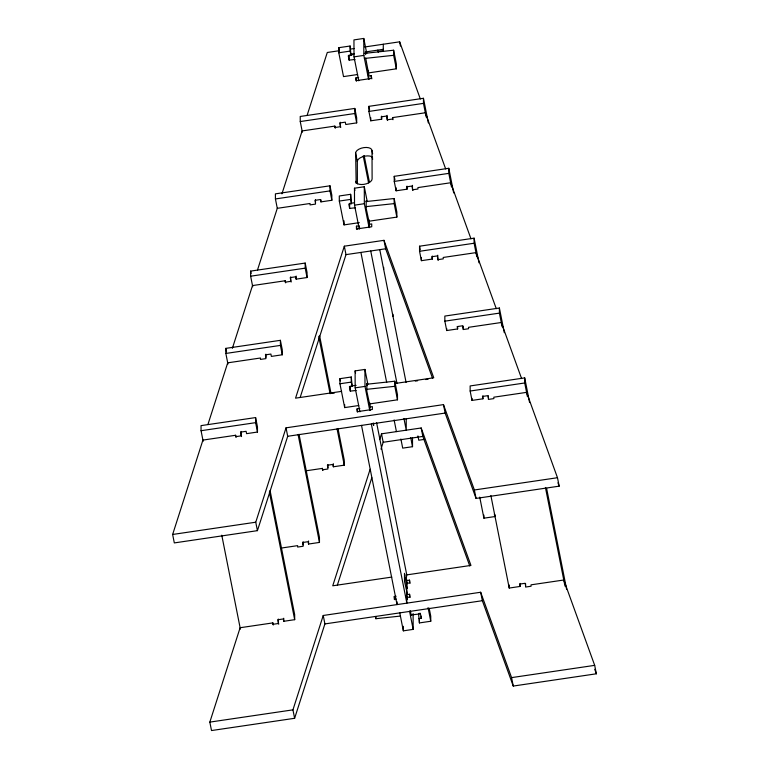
<?xml version="1.0" encoding="UTF-8"?>
<svg xmlns="http://www.w3.org/2000/svg" width="769" height="769" viewBox="0 0 769 769"><rect width="100%" height="100%" fill="white"/><g stroke="black" fill="none" stroke-linecap="round" stroke-linejoin="round"><path stroke-width="1.15" d="M488.382 395.968L488.392 399.409L493.852 398.602L493.842 397.189L526.582 392.363L557.487 477.722L559.169 486.162L476.059 498.418L474.377 489.978L443.473 404.619L286.03 427.833L287.702 436.283L257.423 530.658L174.313 542.914L172.641 534.465L202.92 440.089L235.66 435.264L236.073 437.378M207.928 424.478L227.711 362.833L260.451 358.008L260.451 359.421L265.911 358.614L265.891 354.153M232.353 348.357L252.501 285.578L285.232 280.752L285.655 282.867M257.509 269.967L277.282 208.322L275.427 198.94L275.408 193.855L329.978 185.81L331.833 195.191L331.852 200.276L320.942 201.882L320.471 199.536L315.021 200.344L315.482 202.689M281.935 193.836L302.121 130.932L334.851 126.106L335.274 128.221M307.129 115.312L327.286 52.484L338.975 50.764M257.423 530.658L255.75 522.209L286.03 427.833M394.776 383.529L433.754 377.781L383.981 240.332L344.32 246.186L295.556 398.159L341.619 391.363M300.16 397.458L345.992 254.626L344.32 246.186M525.573 583.604L525.592 587.045L531.043 586.247L531.043 584.834L563.783 580.009L594.687 665.358L596.36 673.798L513.25 686.054L511.577 677.614L480.673 592.255L323.23 615.479L324.903 623.919L294.623 718.294L211.513 730.55L209.831 722.11L240.12 627.725L272.86 622.9L273.274 625.014M294.623 718.294L292.941 709.854L323.23 615.479M370.149 469.244L332.746 585.795L391.806 577.086M379.684 439.541L381.511 433.822L421.172 427.977L470.945 565.417L405.984 575.001M337.36 585.103L371.821 477.693M380.991 449.125L383.183 442.271L381.511 433.822M366.717 53.292L363.775 38.45L353.951 39.901L354.019 56.858L358.767 80.822M357.604 74.526L343.522 76.602L338.793 52.773L338.773 47.688L350.126 46.015L350.991 55.387L348.27 55.791L349.126 60.107L354.98 59.482M350.645 49.043L354.144 48.534M364.631 46.986L399.64 41.824L420.335 98.97M338.793 52.773L350.145 51.1L350.126 46.015M350.279 54.186L354.163 53.619M365.198 51.984L383.289 49.322M354.019 56.858L363.833 55.406L363.775 38.45M368.168 72.968L396.343 68.816L396.323 63.731L393.641 50.225L364.343 53.388M369.101 79.197L368.476 76.035L371.206 75.631L371.216 78.457L355.932 80.707L355.922 77.88L358.652 77.486M340.734 127.414L339.85 122.963L345.3 122.156L345.771 124.501L356.681 122.886L356.662 117.801L354.807 108.419L300.237 116.465L300.256 121.55L302.352 132.124M381.664 116.157L381.674 119.205L370.764 120.81L368.909 111.428L368.889 106.343L423.45 98.297L428.343 122.953M300.256 121.55L354.826 113.504L354.807 108.419M368.909 111.428L423.469 103.382L423.45 98.297M387.124 115.35L387.143 119.81L392.594 119.012L392.594 117.599L425.334 112.764L445.674 168.94M407.012 186.136L407.022 189.193L396.112 190.799L394.247 181.417L394.228 176.332L448.798 168.286L453.681 192.942M275.427 198.94L329.988 190.895L329.978 185.81M394.247 181.417L448.817 173.371L448.798 168.286M359.286 229.114L354.528 205.15L354.471 188.194L364.295 186.742L367.236 201.584M355.499 207.774L349.645 208.409L348.78 204.083L351.51 203.679L350.645 194.307L339.292 195.98L339.312 201.065L344.041 224.894L359.296 222.645M277.282 208.322L310.022 203.497L310.032 204.91L315.482 204.102L315.473 199.642M339.312 201.065L350.664 199.392L350.645 194.307M354.528 205.15L364.352 203.698L364.295 186.742M368.687 221.261L396.852 217.108L396.842 212.023L394.161 198.517L366.034 201.555M369.62 227.489L368.995 224.327L371.725 223.923L371.735 226.749L356.451 229.008L356.441 226.182L359.171 225.778L359.594 227.884M345.992 254.626L385.654 248.781L432.572 378.338M252.732 286.76L250.636 276.196L250.617 271.111L305.187 263.065L307.042 272.447L307.062 277.532L296.152 279.147L295.681 276.792L290.23 277.599L291.115 282.06M432.313 256.01L432.322 259.066L421.412 260.672L419.547 251.29L419.538 246.205L474.098 238.159L478.991 262.815M250.636 276.196L305.206 268.15L305.187 263.065M419.547 251.29L474.117 243.244L474.098 238.159M227.941 364.016L225.846 353.452L225.826 348.367L280.397 340.321L282.252 349.703L282.271 354.788L271.361 356.403L270.899 354.057L265.44 354.855L265.901 357.201M504.291 332.679L499.398 308.023L444.838 316.069L444.857 321.163L446.712 330.545L457.622 328.93L457.622 326.902M225.846 353.452L280.416 345.406L280.397 340.321M444.857 321.163L499.417 313.118L499.398 308.023M359.921 411.819L355.172 387.845L355.115 370.889L364.929 369.437L367.87 384.279M358.758 405.523L344.675 407.599L339.946 383.769L339.936 378.675L351.279 377.002L352.154 386.374L349.424 386.778L350.279 391.104L356.143 390.469M339.946 383.769L351.298 382.097L351.279 377.002M355.172 387.845L364.996 386.394L364.929 369.437M332.025 393.372L334.361 393.026M415.337 381.088L417.644 380.751M425.728 379.559L428.045 379.213M241.533 436.571L240.649 432.111L246.109 431.313L246.57 433.658L257.48 432.043L257.471 426.958L255.606 417.577L201.045 425.622L201.055 430.707L203.151 441.271M529.591 402.552L524.708 377.896L470.138 385.942L470.157 391.027L472.012 400.409L482.932 398.803L482.922 395.747M369.322 403.965L397.496 399.813L397.477 394.718L394.795 381.222L366.669 384.25M201.055 430.707L255.625 422.662L255.606 417.577M470.157 391.027L524.718 382.981L524.708 377.896M370.264 410.194L369.629 407.022L372.359 406.628L372.369 409.454L357.095 411.703L357.085 408.877L359.805 408.474M287.702 436.283L445.145 413.068L476.059 498.418M383.183 442.271L422.854 436.417L469.763 565.974M424.45 439.378L418.769 440.214L417.923 435.936M412.492 437.648L412.53 446.693L402.706 448.135L400.889 439.003M306.062 470.801L322.432 468.388L322.855 470.503M327.892 467.581L327.421 465.235L332.881 464.438L333.352 466.783L344.262 465.168L344.243 460.083L337.976 428.458M172.641 534.465L255.75 522.209M474.377 489.978L557.487 477.722M281.271 548.057L297.641 545.644L297.651 547.057L303.111 546.259L303.092 541.789M303.101 544.846L302.64 542.501L308.09 541.693L308.561 544.039L319.471 542.424L319.452 537.339L299.026 434.274M479.731 497.101L483.912 518.181L494.823 516.576L494.813 514.538M406.782 580.537L409.512 580.134L410.137 583.296M396.112 599.07L394.286 599.339L394.276 596.513L396.102 596.244M407.455 597.83L406.83 594.668L409.56 594.264L410.185 597.426M406.839 597.494L409.569 597.09L409.56 594.264M278.734 624.207L277.849 619.756L283.309 618.949L283.771 621.294L294.681 619.679L294.662 614.594L270.054 490.449M490.872 495.524L509.213 588.054L520.123 586.439L520.113 583.392M324.903 623.919L482.346 600.704L513.25 686.054M420.364 613.278L418.538 613.547L419.413 622.919L430.755 621.246L430.746 616.161L429.169 608.212M418.557 618.632L421.287 618.228L421.277 616.2M399.717 612.576L403.341 630.84L413.164 629.388L413.107 613.566M209.831 722.11L292.941 709.854M511.577 677.614L594.687 665.358M350.279 54.897L353.798 54.522M364.362 58.473L393.661 55.31L393.641 50.225M350.799 203.189L354.307 202.814M366.054 206.64L394.18 203.612L394.161 198.517M351.433 385.894L356.124 385.384M366.688 389.335L394.814 386.307L394.795 381.222M375.445 616.45L375.897 618.709L400.505 616.056M411.05 614.921L420.432 613.902L421.287 618.228M470.974 238.823L450.672 182.753L417.932 187.588L417.942 189.001L412.482 189.799L412.472 185.339M496.284 308.696L475.973 252.626L443.242 257.452L443.242 258.865L437.782 259.672L437.772 255.202M521.584 378.559L501.282 322.499L468.542 327.325L468.542 328.738L463.092 329.545L463.073 326.094M557.948 482.797L559.169 486.162M594.735 669.309L596.36 673.798M546.586 488.257L566.599 589.217M524.718 382.981L527.419 396.583M545.432 487.469L564.984 586.093M499.417 313.118L502.119 326.719M474.117 243.244L476.809 256.846M448.817 173.371L451.509 186.982M488.382 397.996L487.921 395.651L482.461 396.458L482.932 398.803M525.583 585.632L525.121 583.286L519.661 584.094L520.123 586.439M423.469 103.382L426.17 116.994M463.082 328.132L462.621 325.787L457.161 326.585L457.622 328.93M494.361 514.23L494.823 516.576M399.64 41.824L400.476 46.044M438.195 260.364L437.321 255.914L431.861 256.721L432.322 259.066M393.661 55.31L396.343 68.816M412.895 190.501L412.011 186.04L406.561 186.848L407.022 189.193M419.538 246.205L420.23 249.723M392.594 117.599L393.007 119.704M378.242 52.234L377.829 50.129L377.829 51.542L383.289 50.735L383.27 44.237M387.557 120.512L386.672 116.052L381.213 116.859L381.674 119.205M443.473 404.619L445.145 413.068M480.673 592.255L482.346 600.704M394.228 176.332L394.93 179.85M371.206 75.631L371.831 78.803M368.841 74.843L365.669 58.002M394.18 203.612L396.852 217.108M363.833 55.406L368.591 79.38M368.889 106.343L369.581 109.861M356.162 183.435L355.643 153.069A8.305 4.181 -11.2 0 1 363.814 147.619A8.305 4.181 -11.2 0 1 372.013 150.657L372.638 153.819M372.206 156.963L372.677 159.308M355.922 77.88L356.556 81.053M350.145 51.1L350.991 55.387M383.981 240.332L385.654 248.781M421.172 427.977L422.854 436.417M364.141 155.53L369.485 182.464M354.826 113.504L356.681 122.886M363.228 155.934L368.572 182.868M379.771 249.675L406.09 382.453M338.773 47.688L339.456 51.09M355.643 153.069L357.316 161.509L357.393 183.878M369.591 224.269L366.198 208.562L366.169 200.651M364.352 203.698L369.11 227.672M410.713 437.561L412.53 446.693M370.735 250.982L396.967 383.327M403.936 418.461L406.253 430.179L406.215 418.759M394.814 386.307L397.496 399.813M354.471 188.194L354.922 190.472M356.441 226.182L357.076 229.345M350.664 199.392L351.51 203.679M360.911 252.424L386.682 382.433M394.113 419.912L396.429 431.62M428.064 607.625L430.755 621.246M376.579 422.623L406.763 574.885L406.311 578.192L407.445 583.902M329.988 190.895L331.852 200.276M367.274 385.692L366.803 383.347L366.832 391.258L370.225 406.964M407.195 588.477L404.475 573.328L404.504 581.239L407.214 593.562M373.157 423.152L373.628 425.497L373.619 423.238M410.358 610.797L411.29 615.488M364.996 386.394L369.745 410.367M407.282 599.714L406.378 595.148L406.859 603.146L371.331 423.95M409.541 611.124L413.164 629.388M355.115 370.889L355.566 373.176M361.517 425.392L397.035 604.588L397.025 601.762M357.085 408.877L357.71 412.04M394.276 596.513L394.91 599.685M351.298 382.097L352.154 386.374M339.936 378.675L340.379 380.953M319.635 335.938L331.006 393.324M305.206 268.15L307.062 277.532M318.722 336.341L330.093 393.728M337.062 428.862L344.262 465.168M280.416 345.406L282.271 354.788M298.112 434.677L319.471 542.424M250.617 271.111L251.088 273.456M255.625 422.662L257.48 432.043M269.371 492.025L294.681 619.679M225.826 348.367L226.528 351.885M221.77 535.195L240.389 629.119M509.203 584.998L509.213 588.054M483.903 515.124L483.912 518.181M472.012 398.38L472.012 400.409M446.702 328.507L446.712 330.545M421.402 257.615L421.412 260.672M419.403 619.862L419.413 622.919M409.512 580.134L409.521 582.96L406.791 583.363L406.83 594.668M403.321 626.312L403.341 630.84M396.102 187.751L396.112 190.799M392.969 314.281L392.978 316.309M383.673 267.362L383.673 269.4M375.887 616.671L375.897 618.709M372.013 150.657L372.109 178.908A8.305 4.181 -11.2 0 1 363.939 184.358A8.305 4.181 -11.2 0 1 355.739 181.33M370.754 117.763L370.764 120.81M368.457 70.383L368.476 76.035M368.976 219.809L368.995 224.327M369.62 402.504L369.629 407.022M365.65 52.35L365.659 54.618M349.107 55.022L349.126 60.107M349.626 203.314L349.645 208.409M350.26 386.019L350.279 391.104M344.022 220.828L344.041 224.894M344.666 404.542L344.675 407.599M340.302 122.252L340.321 126.722L334.861 127.519L334.851 126.106M333.333 463.726L333.352 466.783M327.882 464.534L327.892 468.994L322.442 469.801L322.432 468.388M320.933 199.853L320.942 201.882M308.552 540.982L308.561 544.039M296.142 276.09L296.152 279.147M290.682 276.898L290.701 281.358L285.241 282.165L285.232 280.752M283.761 618.238L283.771 621.294M278.301 619.045L278.32 623.515L272.86 624.313L272.86 622.9M241.101 431.409L241.12 435.869L235.66 436.677L235.66 435.264M357.316 161.509A8.305 4.181 -11.2 0 1 363.372 156.52A8.305 4.181 -11.2 0 1 372.581 157.136"/></g></svg>
